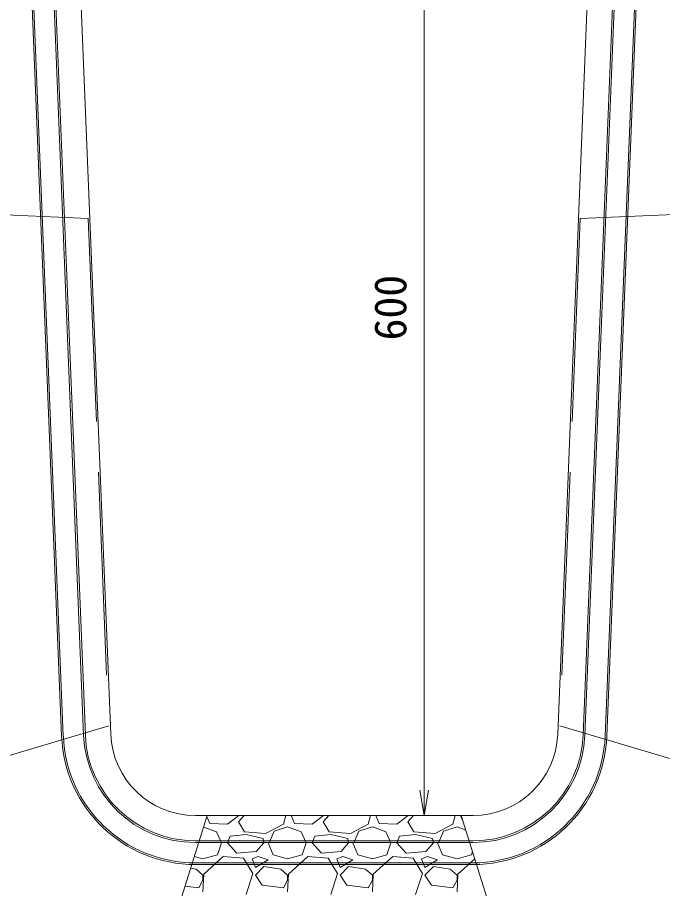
# Model space of a CAD drawing. Units: millimetres at full size, sheet at 1:20; details may follow other scales. Extents: x 0 to 23340, y -4498 to 8520.
# Drawn here: x 4780 to 5161, y 1053 to 1568 of the extents above; entities that cross this region are included whole.
import ezdxf
from ezdxf.enums import TextEntityAlignment as Align

# ---------------------------------------------------------------- set-up
doc = ezdxf.new("R2010")
doc.units = ezdxf.units.MM
doc.header["$LTSCALE"] = 20
doc.linetypes.add('DASHED', pattern=[7.5, 6, -1.5])
for name, color, linetype, lineweight in [('HOLE', 7, 'DASHED', 13), ('KIJUN', 5, 'Continuous', 5), ('SUNPO', 3, 'Continuous', 13), ('ﾊｯﾁﾝｸﾞ', 7, 'Continuous', 5)]:
    doc.layers.add(name, color=color, linetype=linetype, lineweight=lineweight)
doc.styles.add('ＭＳ ゴシック', font='')
doc.styles.get('ＭＳ ゴシック').set_extended_font_data('MS Gothic')

# ---------------------------------------------------------------- blocks, each defined once
blk = doc.blocks.new('open_arrow')
at = {"color": 0, "linetype": 'Continuous', "lineweight": -2}
blk.add_lwpolyline([(7.5, 1.25), (0, 0), (7.5, -1.25)], dxfattribs=at)

msp = doc.modelspace()

# ---------------------------------------------------------------- linework, layer by layer
at = {"layer": 'HOLE'}
for points in [[(4757.48, 1451.7), (4822.23, 1448.93), (4834.34, 1149.18), (4757.48, 1126.3)], [(5177.48, 1451.7), (5112.74, 1448.93), (5100.63, 1149.18), (5177.48, 1126.3)]]:
    msp.add_lwpolyline(points, dxfattribs=at)
msp.add_lwpolyline([(4892.48, 1096.2), (5042.48, 1096.2), (5067.48, 1016.2), (4867.48, 1016.2)], close=True, dxfattribs=at)
at = {"layer": 'KIJUN'}
for p, q in [((5149.18, 1657.2), (5128.4, 1143.01)), ((4798.85, 1656.2), (4819.56, 1143.53)), ((4885.51, 1081.2), (5049.46, 1081.2)), ((4885.51, 1080.2), (5049.46, 1080.2)), ((5049.46, 1068.2), (4885.51, 1068.2)), ((5049.46, 1067.2), (4885.51, 1067.2))]:
    msp.add_line(p, q, dxfattribs=at)
at = {"layer": 'KIJUN', "color": 7, "lineweight": 13}
for p, q in [((4835.55, 1144.18), (4817.48, 1591.2)), ((5049.46, 1096.2), (4885.51, 1096.2))]:
    msp.add_line(p, q, dxfattribs=at)
msp.add_lwpolyline([(4817.48, 1591.2), (4844.48, 1656.2), (4842.48, 1696.2), (4806.48, 1716.2), (4802.48, 1791.2), (4760.48, 1791.2), (4757.48, 1788.2), (4757.48, 1036.2), (4777.48, 1016.2), (5157.48, 1016.2), (5177.48, 1036.2), (5177.48, 1788.2), (5174.48, 1791.2), (5132.48, 1791.2), (5128.48, 1716.2), (5092.48, 1696.2), (5090.48, 1656.2), (5117.48, 1591.2), (5099.42, 1144.18)], dxfattribs=at)
at = {"layer": 'KIJUN'}
for points in [[(4806.57, 1143.01), (4785.79, 1657.2), (4799.81, 1657.2), (4820.56, 1143.57)], [(5114.41, 1143.57), (5135.16, 1657.2), (5149.18, 1657.2)], [(4807.57, 1143.05), (4786.84, 1656.2), (4798.85, 1656.2)], [(5115.41, 1143.53), (5136.12, 1656.2), (5148.13, 1656.2), (5127.4, 1143.05)]]:
    msp.add_lwpolyline(points, dxfattribs=at)
for centre, radius, start, end in [((4885.51, 1146.2), 79, 182.3137, 270), ((4885.51, 1146.2), 78, 182.3137, 270), ((4885.51, 1146.2), 66, 182.3137, 270), ((4885.51, 1146.2), 65, 182.3137, 270), ((5049.46, 1146.2), 65, 270, 357.6863), ((5049.46, 1146.2), 66, 270, 357.6863), ((5049.46, 1146.2), 78, 270, 357.6863), ((5049.46, 1146.2), 79, 270, 357.6863)]:
    msp.add_arc(centre, radius, start, end, dxfattribs=at)
at = {"layer": 'KIJUN', "color": 7, "lineweight": 13}
for centre, start, end in [((4885.51, 1146.2), 182.3137, 270), ((5049.46, 1146.2), 270, 357.6863)]:
    msp.add_arc(centre, 50, start, end, dxfattribs=at)
at = {"layer": 'SUNPO'}
for p, q in [((5020.57, 1096.2), (5020.57, 1696.2)), ((5017.48, 1096.2), (5020.57, 1096.2))]:
    msp.add_line(p, q, dxfattribs=at)
at = {"layer": 'ﾊｯﾁﾝｸﾞ'}
for p, q in [((4892.29, 1095.57), (4894, 1091.5)), ((4894, 1091.5), (4904.5, 1091)), ((4904.5, 1091), (4911.22, 1096.2)), ((4911, 1092.5), (4914.33, 1096.2)), ((4914.5, 1086.5), (4911, 1092.5)), ((4938.98, 1096.2), (4937.5, 1091)), ((4942.02, 1096.2), (4944, 1091.5)), ((4944, 1091.5), (4954.5, 1091)), ((4954.5, 1091), (4961.22, 1096.2)), ((4961, 1092.5), (4964.33, 1096.2)), ((4964.5, 1086.5), (4961, 1092.5)), ((4988.98, 1096.2), (4987.5, 1091)), ((4992.02, 1096.2), (4994, 1091.5)), ((4994, 1091.5), (5004.5, 1091)), ((5004.5, 1091), (5011.22, 1096.2)), ((5011, 1092.5), (5014.33, 1096.2)), ((5014.5, 1086.5), (5011, 1092.5)), ((5038.98, 1096.2), (5037.5, 1091)), ((5042.02, 1096.2), (5043.82, 1091.94)), ((4890.35, 1089.37), (4898, 1086.5)), ((4898, 1086.5), (4901, 1080)), ((4927, 1085.5), (4914.5, 1086.5)), ((4937.5, 1091), (4927, 1085.5)), ((4929, 1080), (4932, 1087)), ((4932, 1087), (4940, 1089.5)), ((4940, 1089.5), (4948, 1086.5)), ((4948, 1086.5), (4951, 1080)), ((4977, 1085.5), (4964.5, 1086.5)), ((4987.5, 1091), (4977, 1085.5)), ((4979, 1080), (4982, 1087)), ((4982, 1087), (4990, 1089.5)), ((4990, 1089.5), (4998, 1086.5)), ((4998, 1086.5), (5001, 1080)), ((5027, 1085.5), (5014.5, 1086.5)), ((5037.5, 1091), (5027, 1085.5)), ((5029, 1080), (5032, 1087)), ((5032, 1087), (5040, 1089.5)), ((5040, 1089.5), (5045.18, 1087.56)), ((4904.5, 1080), (4906, 1084)), ((4915.5, 1085), (4906, 1084)), ((4925.5, 1082.5), (4915.5, 1085)), ((4926, 1080), (4925.5, 1082.5)), ((4954.5, 1080), (4956, 1084)), ((4965.5, 1085), (4956, 1084)), ((4975.5, 1082.5), (4965.5, 1085)), ((4976, 1080), (4975.5, 1082.5)), ((5004.5, 1080), (5006, 1084)), ((5015.5, 1085), (5006, 1084)), ((5025.5, 1082.5), (5015.5, 1085)), ((5026, 1080), (5025.5, 1082.5)), ((4898.5, 1073), (4901, 1080)), ((4910, 1074), (4904.5, 1080)), ((4926, 1080), (4921.5, 1075)), ((4928.5, 1080), (4931.5, 1073)), ((4948.5, 1073), (4951, 1080)), ((4960, 1074), (4954.5, 1080)), ((4976, 1080), (4971.5, 1075)), ((4978.5, 1080), (4981.5, 1073)), ((4998.5, 1073), (5001, 1080)), ((5010, 1074), (5004.5, 1080)), ((5026, 1080), (5021.5, 1075)), ((5028.5, 1080), (5031.5, 1073)), ((4884.92, 1071.99), (4890, 1070.5)), ((4890, 1070.5), (4898.5, 1073)), ((4902, 1072), (4890.5, 1061.5)), ((4914, 1071), (4902, 1072)), ((4921.5, 1075), (4910, 1074)), ((4919.5, 1062), (4914, 1071)), ((4922.5, 1072), (4919, 1070.5)), ((4919, 1070.5), (4921, 1065.5)), ((4928.5, 1070), (4922.5, 1072)), ((4931.5, 1073), (4940, 1070.5)), ((4940, 1070.5), (4948.5, 1073)), ((4952, 1072), (4940.5, 1061.5)), ((4964, 1071), (4952, 1072)), ((4971.5, 1075), (4960, 1074)), ((4969.5, 1062), (4964, 1071)), ((4972.5, 1072), (4969, 1070.5)), ((4969, 1070.5), (4971, 1065.5)), ((4978.5, 1070), (4972.5, 1072)), ((4981.5, 1073), (4990, 1070.5)), ((4990, 1070.5), (4998.5, 1073)), ((5002, 1072), (4990.5, 1061.5)), ((5014, 1071), (5002, 1072)), ((5021.5, 1075), (5010, 1074)), ((5019.5, 1062), (5014, 1071)), ((5022.5, 1072), (5019, 1070.5)), ((5019, 1070.5), (5021, 1065.5)), ((5028.5, 1070), (5022.5, 1072)), ((5031.5, 1073), (5040, 1070.5)), ((5040, 1070.5), (5048.5, 1073)), ((5050.48, 1070.61), (5040.5, 1061.5)), ((5048.5, 1073), (5049.16, 1074.84)), ((4921, 1065.5), (4928.5, 1070)), ((4926, 1066), (4921, 1061)), ((4936, 1064.5), (4926, 1066)), ((4971, 1065.5), (4978.5, 1070)), ((4976, 1066), (4971, 1061)), ((4986, 1064.5), (4976, 1066)), ((5021, 1065.5), (5028.5, 1070)), ((5026, 1066), (5021, 1061)), ((5036, 1064.5), (5026, 1066)), ((4886, 1064.5), (4882.73, 1064.99)), ((4890, 1061), (4886, 1064.5)), ((4890.5, 1061.5), (4890, 1051)), ((4890, 1058), (4890, 1061)), ((4915.5, 1049.5), (4919.5, 1062)), ((4921, 1061), (4925, 1055)), ((4940, 1061), (4936, 1064.5)), ((4940.5, 1061.5), (4940, 1051)), ((4940, 1058), (4940, 1061)), ((4965.5, 1049.5), (4969.5, 1062)), ((4971, 1061), (4975, 1055)), ((4990, 1061), (4986, 1064.5)), ((4990.5, 1061.5), (4990, 1051)), ((4990, 1058), (4990, 1061)), ((5015.5, 1049.5), (5019.5, 1062)), ((5021, 1061), (5025, 1055)), ((5040, 1061), (5036, 1064.5)), ((5040.5, 1061.5), (5040, 1051)), ((5040, 1058), (5040, 1061)), ((4887.5, 1053.5), (4890, 1058)), ((4937.5, 1053.5), (4940, 1058)), ((4987.5, 1053.5), (4990, 1058)), ((5037.5, 1053.5), (5040, 1058)), ((4879.44, 1054.47), (4887.5, 1053.5)), ((4925, 1055), (4937.5, 1053.5)), ((4975, 1055), (4987.5, 1053.5)), ((5025, 1055), (5037.5, 1053.5))]:
    msp.add_line(p, q, dxfattribs=at)

# ---------------------------------------------------------------- block references
at = {"layer": 'SUNPO', "xscale": 2, "yscale": 2, "rotation": 90}
msp.add_blockref('open_arrow', (5020.57, 1096.2), dxfattribs=at)

# ---------------------------------------------------------------- texts
at = {"layer": 'SUNPO', "style": 'ＭＳ ゴシック'}
msp.add_text('600', height=18.99, rotation=90, dxfattribs=at).set_placement((5000.57, 1396.2), align=Align.MIDDLE_CENTER)

doc.saveas('drawing.dxf')
